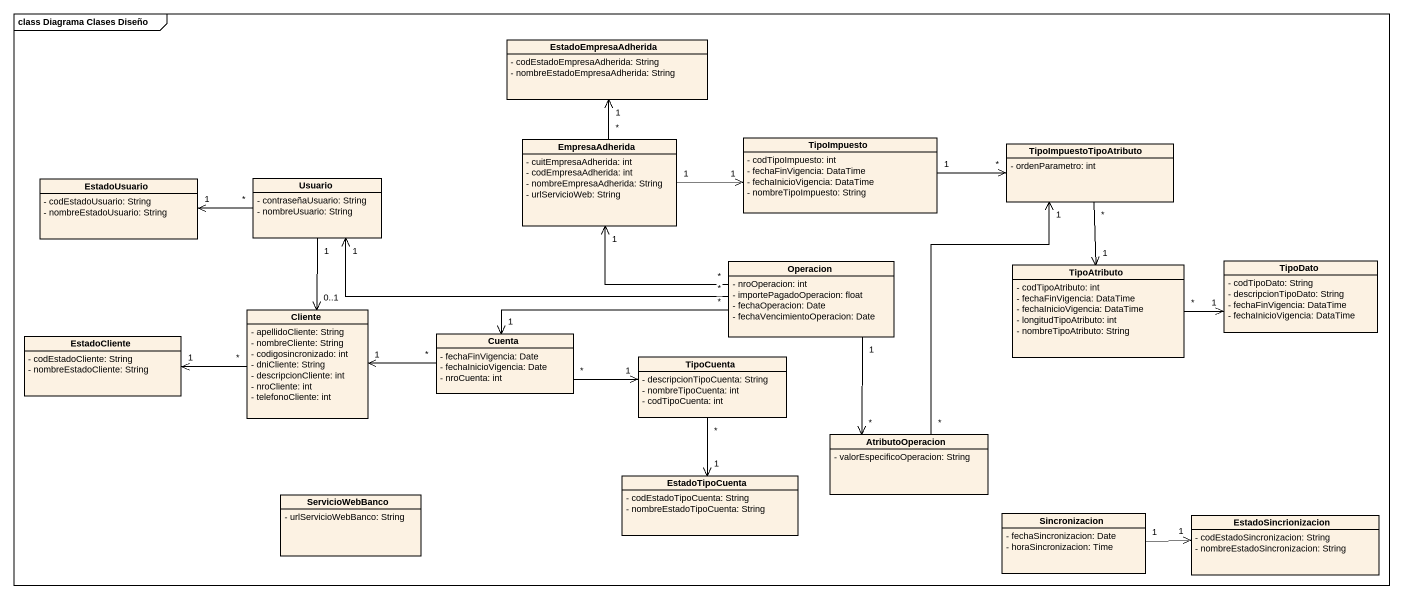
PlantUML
@startuml
mainframe class Diagrama Clases Diseño
hide circle
hide empty members
skinparam classAttributeIconSize 0
class EstadoEmpresaAdherida {
  - codEstadoEmpresaAdherida: String
  - nombreEstadoEmpresaAdherida: String
}
class EmpresaAdherida {
  - cuitEmpresaAdherida: int
  - codEmpresaAdherida: int
  - nombreEmpresaAdherida: String
  - urlServicioWeb: String
}
class TipoImpuesto {
  - codTipoImpuesto: int
  - fechaFinVigencia: DataTime
  - fechaInicioVigencia: DataTime
  - nombreTipoImpuesto: String
}
class TipoImpuestoTipoAtributo {
  - ordenParametro: int
}
class EstadoUsuario {
  - codEstadoUsuario: String
  - nombreEstadoUsuario: String
}
class Usuario {
  - contraseñaUsuario: String
  - nombreUsuario: String
}
class Operacion {
  - nroOperacion: int
  - importePagadoOperacion: float
  - fechaOperacion: Date
  - fechaVencimientoOperacion: Date
}
class TipoAtributo {
  - codTipoAtributo: int
  - fechaFinVigencia: DataTime
  - fechaInicioVigencia: DataTime
  - longitudTipoAtributo: int
  - nombreTipoAtributo: String
}
class TipoDato {
  - codTipoDato: String
  - descripcionTipoDato: String
  - fechaFinVigencia: DataTime
  - fechaInicioVigencia: DataTime
}
class Cliente {
  - apellidoCliente: String
  - nombreCliente: String
  - codigosincronizado: int
  - dniCliente: String
  - descripcionCliente: int
  - nroCliente: int
  - telefonoCliente: int
}
class EstadoCliente {
  - codEstadoCliente: String
  - nombreEstadoCliente: String
}
class Cuenta {
  - fechaFinVigencia: Date
  - fechaInicioVigencia: Date
  - nroCuenta: int
}
class TipoCuenta {
  - descripcionTipoCuenta: String
  - nombreTipoCuenta: int
  - codTipoCuenta: int
}
class AtributoOperacion {
  - valorEspecificoOperacion: String
}
class ServicioWebBanco {
  - urlServicioWebBanco: String
}
class EstadoTipoCuenta {
  - codEstadoTipoCuenta: String
  - nombreEstadoTipoCuenta: String
}
class Sincronizacion {
  - fechaSincronizacion: Date
  - horaSincronizacion: Time
}
class EstadoSincrionizacion {
  - codEstadoSincronizacion: String
  - nombreEstadoSincronizacion: String
}
EmpresaAdherida "*" -up-> "1" EstadoEmpresaAdherida
EmpresaAdherida "1" -right-> "1" TipoImpuesto
TipoImpuesto "1" -right-> "*" TipoImpuestoTipoAtributo
TipoImpuestoTipoAtributo "*" --> "1" TipoAtributo
Usuario "*" -left-> "1" EstadoUsuario
Usuario "1" --> "0..1" Cliente
Operacion "*" -left-> "1" EmpresaAdherida
Operacion "*" -left-> "1" Usuario
Operacion "*" -left-> "1" Cuenta
Operacion "1" --> "*" AtributoOperacion
TipoAtributo "*" -right-> "1" TipoDato
Cliente "*" -left-> "1" EstadoCliente
Cuenta "*" -left-> "1" Cliente
Cuenta "*" -right-> "1" TipoCuenta
TipoCuenta "*" --> "1" EstadoTipoCuenta
AtributoOperacion "*" -up-> "1" TipoImpuestoTipoAtributo
Sincronizacion "1" -right-> "1" EstadoSincrionizacion
@enduml
